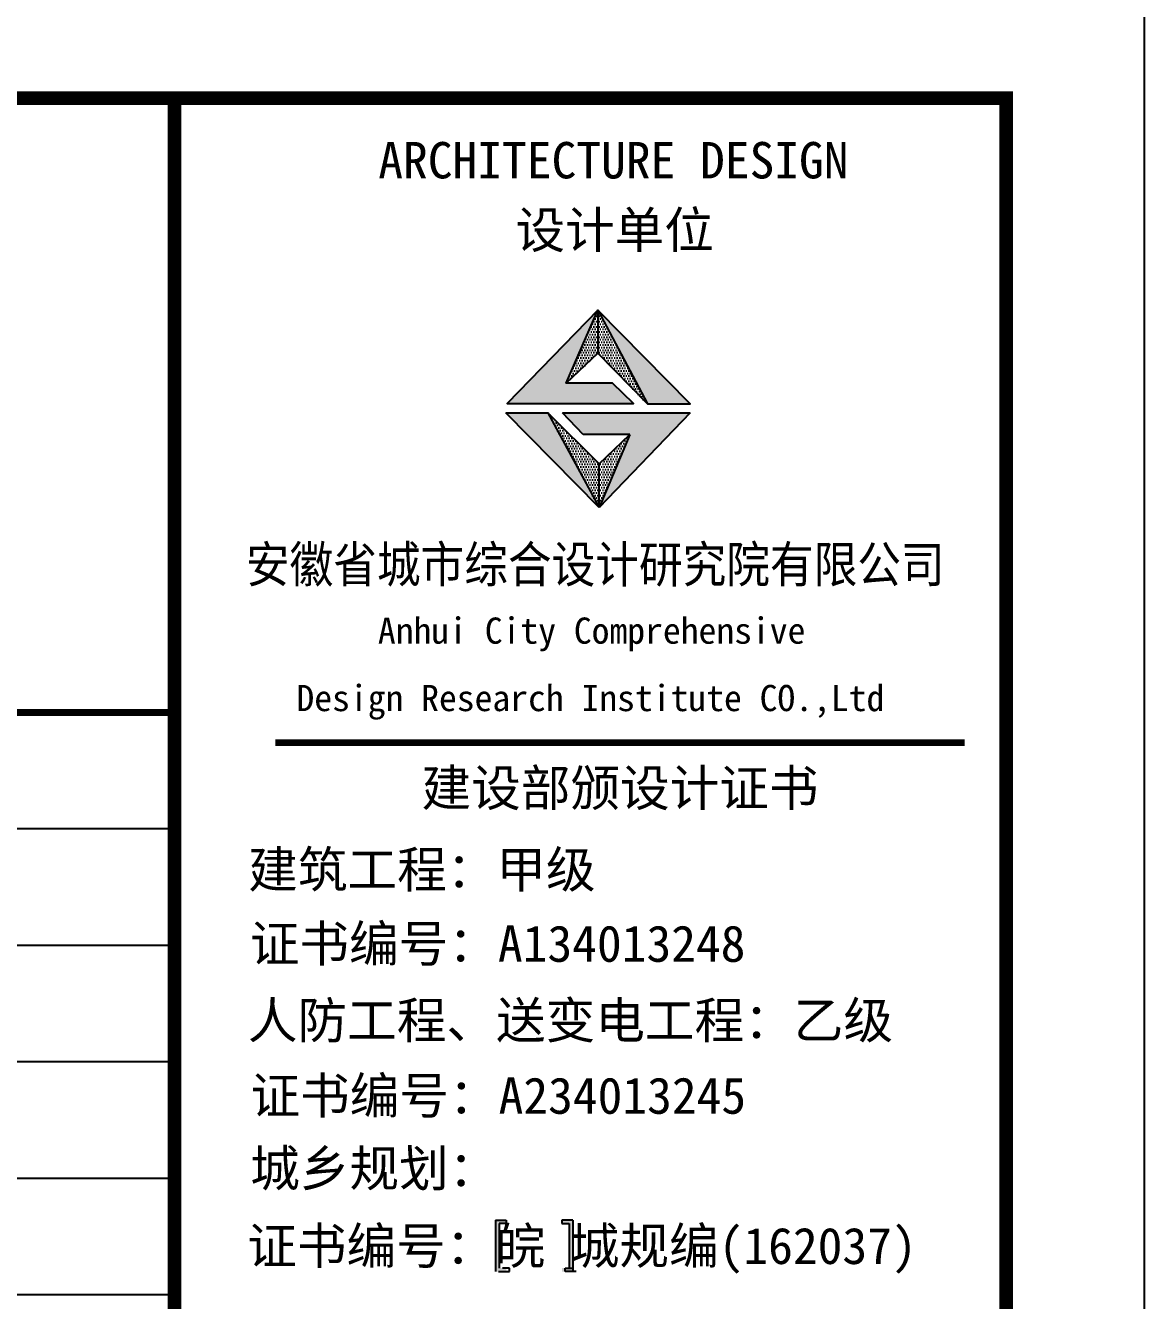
# Model space of a CAD drawing. Extents: x 69728788 to 150163257, y 20675998 to 43663798.
# Drawn here: x 75095143 to 75103231, y 21846601 to 21855813 of the extents above; entities that cross this region are included whole.
import ezdxf

# ---------------------------------------------------------------- set-up
doc = ezdxf.new("R2010")
doc.units = 0
doc.header["$LTSCALE"] = 1000
doc.header["$MEASUREMENT"] = 0
for name, color, linetype in [('PUB_TITLE', 4, 'CONTINUOUS'), ('图框', 253, 'CONTINUOUS'), ('底线', 250, 'CONTINUOUS')]:
    doc.layers.add(name, color=color, linetype=linetype)
doc.styles.add('黑体', font='simhei.ttf', dxfattribs={"width": 0.6, "height": 4.3})

msp = doc.modelspace()

# ---------------------------------------------------------------- hatches: boundary and pattern name
at = {"layer": '图框'}
for color, points in [(1, [(75099052, 21853227.6), (75099279.7, 21853755.6), (75098623.3, 21853081), (75099537.2, 21853081), (75099385.6, 21853227.6)]), (1, [(75099638.3, 21853078.2), (75099947.7, 21853078.2), (75099279.7, 21853755.6)]), (1, [(75098919.3, 21853013.1), (75098615.8, 21853013.1), (75099288.6, 21852329.8)]), (1, [(75099023.9, 21853015.2), (75099173.1, 21852858.6), (75099511.2, 21852858.6), (75099288.6, 21852329.8), (75099948.2, 21853015.2)]), (4, [(75098567, 21847157), (75098618.3, 21847157), (75098618.3, 21847182.6), (75098594.6, 21847182.6), (75098539.4, 21847182.6), (75098539.4, 21846810.2), (75098594.6, 21846810.2), (75098618.3, 21846810.2), (75098618.3, 21846835.9), (75098567, 21846835.9)]), (4, [(75099072, 21846835.9), (75099020.7, 21846835.9), (75099020.7, 21846810.2), (75099044.4, 21846810.2), (75099099.6, 21846810.2), (75099099.6, 21847182.6), (75099044.4, 21847182.6), (75099020.7, 21847182.6), (75099020.7, 21847157), (75099072, 21847157)])]:
    msp.add_hatch(color=color, dxfattribs=at).paths.add_polyline_path(points)
h = msp.add_hatch(dxfattribs=at)
h.set_pattern_fill('DOTS', color=256, scale=300, style=0)
h.set_pattern_definition([(0, (72819916.851, 22714805.48), (9.375, 18.75), [0, -18.75])])
h.paths.add_polyline_path([(75099288.6, 21852329.8), (75099288.6, 21852644.8), (75098919.3, 21853013.1)])
h.paths.add_polyline_path([(75099511.2, 21852858.6), (75099288.6, 21852644.8), (75099288.6, 21852329.8)])
h.paths.add_polyline_path([(75099279.7, 21853755.6), (75099279.7, 21853445.1), (75099638.3, 21853078.2)])
h.paths.add_polyline_path([(75099279.7, 21853445.1), (75099279.7, 21853755.6), (75099052, 21853227.6)])

# ---------------------------------------------------------------- linework, layer by layer
at = {"layer": 'PUB_TITLE'}
msp.add_lwpolyline([(75043830.5, 21814287.7), (75103230.5, 21814287.7), (75103230.5, 21856287.7), (75043830.5, 21856287.7)], close=True, dxfattribs=at)
at = {"layer": 'PUB_TITLE', "const_width": 100}
msp.add_lwpolyline([(75046330.5, 21815287.7), (75102230.5, 21815287.7), (75102230.5, 21855287.7), (75046330.5, 21855287.7)], close=True, dxfattribs=at)
at = {"layer": 'PUB_TITLE', "const_width": 50}
msp.add_lwpolyline([(75046330.5, 21850850), (75096221.3, 21850850)], dxfattribs=at)
at = {"layer": '图框'}
for p, q in [((75099052, 21853227.6), (75099279.7, 21853755.6)), ((75099279.7, 21853755.6), (75099638.3, 21853078.2)), ((75099288.6, 21852329.8), (75098615.8, 21853013.1)), ((75098615.8, 21853013.1), (75098919.3, 21853013.1)), ((75099288.6, 21852329.8), (75098615.8, 21853013.1)), ((75098615.8, 21853013.1), (75098919.3, 21853013.1)), ((75098615.8, 21853013.1), (75098919.3, 21853013.1)), ((75099288.6, 21852644.8), (75098919.3, 21853013.1)), ((75099023.9, 21853015.2), (75099948.2, 21853015.2)), ((75099173.1, 21852858.6), (75099023.9, 21853015.2)), ((75099948.2, 21853015.2), (75099288.6, 21852329.8)), ((75099511.2, 21852858.6), (75099173.1, 21852858.6)), ((75099288.6, 21852644.8), (75099511.2, 21852858.6)), ((75099511.2, 21852858.6), (75099288.6, 21852329.8)), ((75099288.6, 21852329.8), (75099288.6, 21852644.8)), ((75099288.6, 21852329.8), (75099288.6, 21852644.8)), ((75099288.6, 21852329.8), (75099288.6, 21852644.8))]:
    msp.add_line(p, q, dxfattribs=at)
at = {"layer": '图框', "color": 1}
for p, q in [((75099288.6, 21852329.8), (75098615.8, 21853013.1)), ((75098919.3, 21853013.1), (75099288.6, 21852329.8))]:
    msp.add_line(p, q, dxfattribs=at)
at = {"layer": '图框', "color": 4}
for p, q in [((75098539.4, 21847182.6), (75098594.6, 21847182.6)), ((75098539.4, 21847182.6), (75098539.4, 21846810.2)), ((75098618.3, 21847157), (75098567, 21847157)), ((75098567, 21847157), (75098567, 21846835.9)), ((75098594.6, 21847182.6), (75098618.3, 21847182.6)), ((75098618.3, 21847182.6), (75098618.3, 21847157)), ((75099044.4, 21847182.6), (75099020.7, 21847182.6)), ((75099020.7, 21847182.6), (75099020.7, 21847157)), ((75099020.7, 21847157), (75099072, 21847157)), ((75099099.6, 21847182.6), (75099044.4, 21847182.6)), ((75099072, 21847157), (75099072, 21846835.9)), ((75099099.6, 21847182.6), (75099099.6, 21846810.2)), ((75098641.3, 21846835.9), (75098590, 21846835.9)), ((75098641.3, 21846810.2), (75098641.3, 21846835.9)), ((75099043.7, 21846810.2), (75099043.7, 21846835.9)), ((75099043.7, 21846835.9), (75099095, 21846835.9)), ((75098562.3, 21846810.2), (75098617.6, 21846810.2)), ((75098617.6, 21846810.2), (75098641.3, 21846810.2)), ((75099067.4, 21846810.2), (75099043.7, 21846810.2)), ((75099122.6, 21846810.2), (75099067.4, 21846810.2))]:
    msp.add_line(p, q, dxfattribs=at)
for points, const_width in [([(75096221.3, 21855287.7), (75096221.3, 21815287.7)], 98.6), ([(75096950, 21850631.7), (75101930, 21850631.7)], 49.8)]:
    msp.add_lwpolyline(points, dxfattribs=dict(at, const_width=const_width))
at = {"layer": '图框'}
for points in [[(75099385.6, 21853227.6), (75099052, 21853227.6), (75099279.7, 21853445.1), (75099638.3, 21853078.2), (75099947.7, 21853078.2), (75099279.7, 21853755.6), (75098623.3, 21853081), (75099537.2, 21853081), (75099385.6, 21853227.6)], [(75099279.7, 21853755.6), (75099279.7, 21853445.1)]]:
    msp.add_lwpolyline(points, dxfattribs=at)
at = {"layer": '底线'}
for p, q in [((75096221.3, 21850008.2), (75046330.5, 21850008.2)), ((75096221.3, 21849166.4), (75079743.5, 21849166.4)), ((75096221.3, 21848324.6), (75079743.5, 21848324.6)), ((75096221.3, 21847482.8), (75079743.5, 21847482.8)), ((75096221.3, 21846641), (75079743.5, 21846641))]:
    msp.add_line(p, q, dxfattribs=at)

# ---------------------------------------------------------------- texts
at = {"layer": '图框', "color": 4, "style": '黑体'}
for s, height, p in [('ARCHITECTURE DESIGN', 262.944, (75097693, 21854708)), ('设计单位', 262.94, (75098684.3, 21854204.4)), ('Anhui City Comprehensive ', 189.24, (75097690.3, 21851346.2)), (' Design Research Institute CO.,Ltd', 189.24, (75096973, 21850859.2)), ('建设部颁设计证书', 262.94, (75098005.5, 21850173.1)), (' 建筑工程：甲级', 262.94, (75096574.2, 21849583.8)), ('证书编号：A134013248', 262.944, (75096764.4, 21849048)), ('人防工程、送变电工程：乙级', 262.944, (75096750.6, 21848494.3)), ('证书编号：A234013245', 262.944, (75096769.2, 21847950.1)), ('城乡规划：', 262.94, (75096767.3, 21847424.8)), ('证书编号：皖 城规编(162037)', 262.944, (75096746.2, 21846864.7))]:
    msp.add_text(s, height=height, dxfattribs=at).set_placement(p)
at = {"layer": '图框', "color": 4, "style": '黑体', "width": 0.88}
msp.add_text('安徽省城市综合设计研究院有限公司', height=262.944, dxfattribs=at).set_placement((75096736.2, 21851788.1))

doc.saveas('drawing.dxf')
